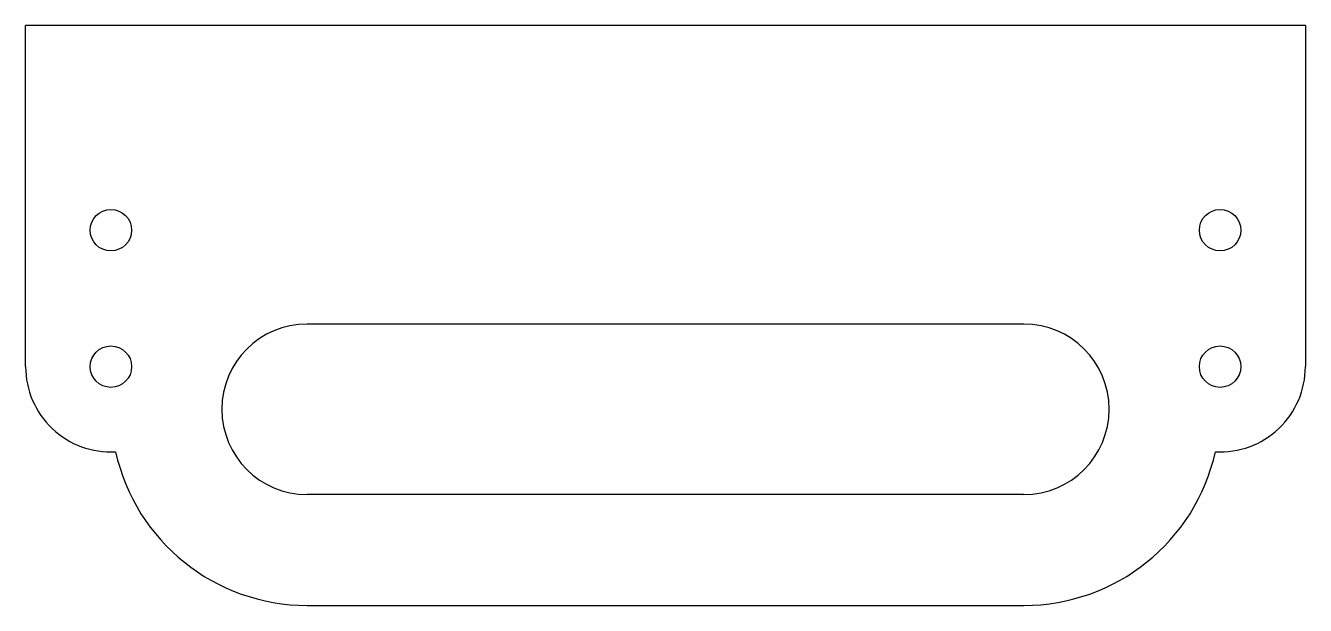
# Model space of a CAD drawing. Extents: x 0 to 150, y 0 to 68.
import ezdxf

# ---------------------------------------------------------------- set-up
doc = ezdxf.new("R2010")
doc.units = 0
doc.layers.add('Shape2DView', color=7, linetype='CONTINUOUS')

msp = doc.modelspace()

# ---------------------------------------------------------------- linework, layer by layer
at = {"layer": 'Shape2DView'}
for p, q in [((150, 68), (0, 68)), ((0, 28), (0, 68)), ((150, 68), (150, 28)), ((117, 33), (33, 33)), ((117, 13), (33, 13)), ((33, 0), (117, 0))]:
    msp.add_line(p, q, dxfattribs=at)
for centre in [(10, 44), (140, 44), (10, 28), (140, 28)]:
    msp.add_circle(centre, 2.43, dxfattribs=at)
for centre, radius, start, end in [((33, 23), 10, 90, -90), ((117, 23), 10, -90, 90), ((10, 28), 10, -180, -86.8659), ((140, 28), 10, -93.1341, 0.0002), ((33, 23), 23, -167.482, -90), ((117, 23), 23, -90, -12.5177)]:
    msp.add_arc(centre, radius, start, end, dxfattribs=at)

doc.saveas('drawing.dxf')
